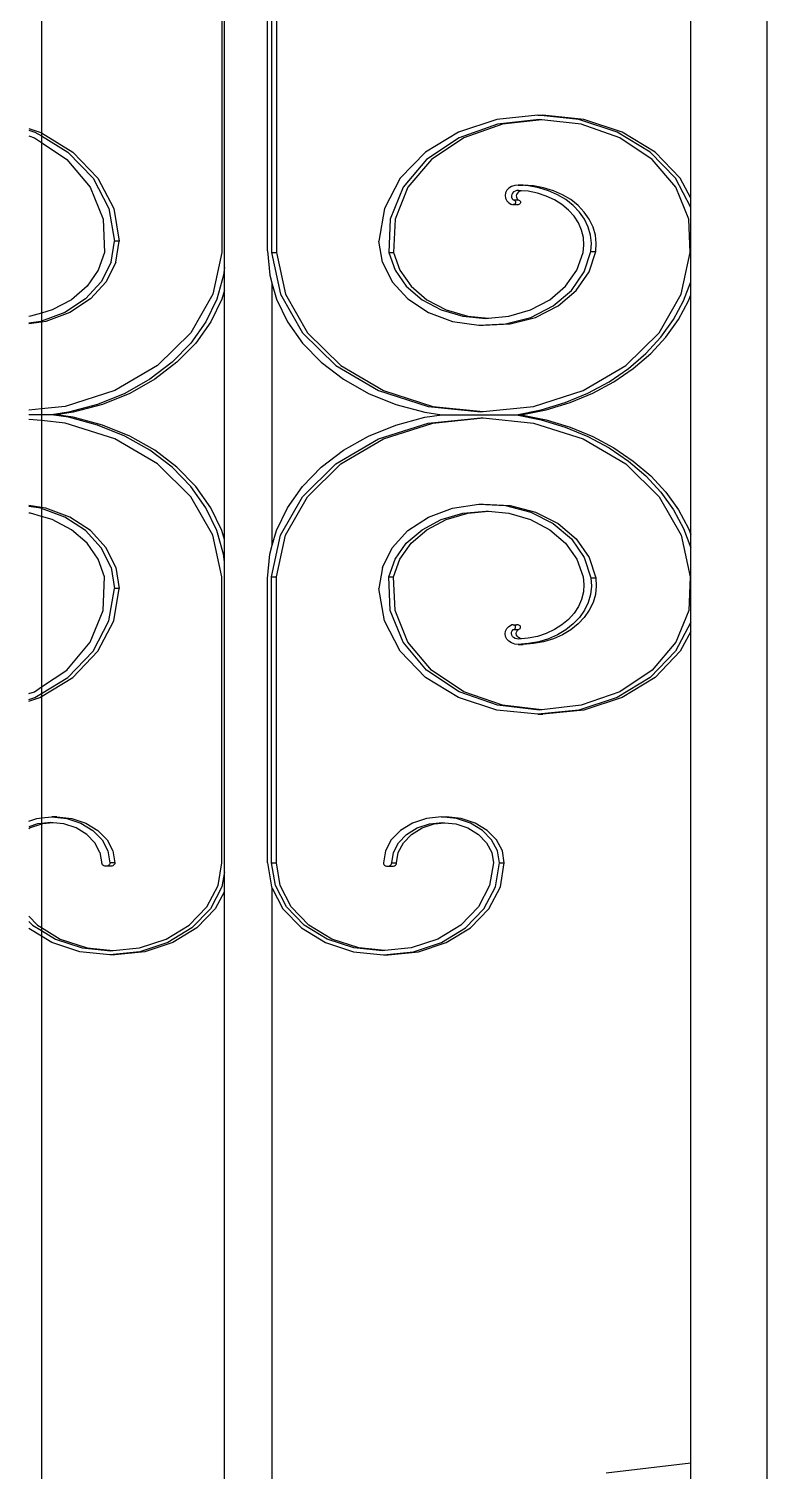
# Model space of a CAD drawing. Header units: millimetres. Extents: x 173236 to 801264, y -94969 to 615039.
# Drawn here: x 397241.2 to 397455, y -1820 to -1402.2 of the extents above; entities that cross this region are included whole.
import ezdxf

# ---------------------------------------------------------------- set-up
doc = ezdxf.new("R2010")
doc.units = ezdxf.units.MM
doc.header["$MEASUREMENT"] = 0
doc.layers.add('VOX-A-ELEV-1-NEAR', color=130, linetype='Continuous')
doc.layers.add('VOX-A-WALL-PATT', color=233, linetype='Continuous')

# ---------------------------------------------------------------- blocks, each defined once
blk = doc.blocks.new('west stsircase')
at = {"layer": 'VOX-A-WALL-PATT'}
for p, q in [((1461142.49, -1733.5), (1461142.49, -846.43)), ((1461120.34, -1101.2), (1461120.34, -848.82)), ((1460985.28, -1121.24), (1460985.28, -1031.49)), ((1460984.52, -1034.13), (1460984.52, -1116.99)), ((1460997.75, -1116.5), (1460997.75, -1034.13)), ((1460998.95, -1034.13), (1460998.95, -1116.99)), ((1461000.37, -1034.13), (1461000.37, -1116.99)), ((1460932.27, -1047.13), (1460932.27, -1082.33)), ((1461076.06, -1077.18), (1461064.16, -1078.42)), ((1461087.97, -1078.42), (1461076.06, -1077.18)), ((1461076.06, -1077.18), (1461077.48, -1077.18)), ((1461089.39, -1078.42), (1461077.48, -1077.18)), ((1460928.64, -1081.02), (1460931.83, -1082.07)), ((1460928.64, -1081.49), (1460930.41, -1082.07)), ((1460930.41, -1082.07), (1460932.27, -1083.2)), ((1460931.83, -1082.07), (1460932.27, -1082.33)), ((1461053.06, -1082.07), (1461043.54, -1087.87)), ((1461064.16, -1078.42), (1461053.06, -1082.07)), ((1461064.41, -1079.78), (1461053.24, -1083.73)), ((1461065.83, -1079.78), (1461054.66, -1083.73)), ((1461076.54, -1078.42), (1461064.41, -1079.78)), ((1461077.25, -1078.5), (1461065.83, -1079.78)), ((1461077.25, -1078.5), (1461076.54, -1078.42)), ((1461088.66, -1079.78), (1461077.25, -1078.5)), ((1461099.07, -1082.07), (1461087.97, -1078.42)), ((1461099.83, -1083.73), (1461088.66, -1079.78)), ((1461100.48, -1082.07), (1461089.39, -1078.42)), ((1461108.59, -1087.87), (1461099.07, -1082.07)), ((1461110.01, -1087.87), (1461100.48, -1082.07)), ((1460928.64, -1083.17), (1460930.24, -1083.73)), ((1460930.24, -1083.73), (1460932.27, -1085.09)), ((1460932.27, -1082.33), (1460941.36, -1087.87)), ((1460932.27, -1082.33), (1460932.27, -1083.2)), ((1460932.27, -1083.2), (1460939.94, -1087.87)), ((1460932.27, -1083.2), (1460932.27, -1085.09)), ((1460932.27, -1085.09), (1460939.6, -1089.98)), ((1460932.27, -1085.09), (1460932.27, -1134.51)), ((1461053.24, -1083.73), (1461043.87, -1089.98)), ((1461054.66, -1083.73), (1461045.29, -1089.98)), ((1461109.2, -1089.98), (1461099.83, -1083.73)), ((1460939.6, -1089.98), (1460946.43, -1098.04)), ((1460939.94, -1087.87), (1460947.25, -1095.43)), ((1460941.36, -1087.87), (1460948.67, -1095.43)), ((1461043.54, -1087.87), (1461036.23, -1095.43)), ((1461043.87, -1089.98), (1461037.04, -1098.04)), ((1461045.29, -1089.98), (1461038.46, -1098.04)), ((1461115.9, -1095.43), (1461108.59, -1087.87)), ((1461116.03, -1098.04), (1461109.2, -1089.98)), ((1461117.32, -1095.43), (1461110.01, -1087.87)), ((1460946.43, -1098.04), (1460950.19, -1107.28)), ((1460947.25, -1095.43), (1460951.84, -1104.23)), ((1460948.67, -1095.43), (1460953.26, -1104.23)), ((1461036.23, -1095.43), (1461031.63, -1104.23)), ((1461037.04, -1098.04), (1461033.29, -1107.28)), ((1461038.46, -1098.04), (1461034.7, -1107.28)), ((1461067.08, -1098.95), (1461066.7, -1099.69)), ((1461067.69, -1098.33), (1461067.08, -1098.95)), ((1461068.48, -1097.84), (1461067.69, -1098.33)), ((1461069.41, -1097.54), (1461068.48, -1097.84)), ((1461070.4, -1097.44), (1461069.41, -1097.54)), ((1461069.99, -1099.03), (1461069.49, -1099.18)), ((1461070.52, -1098.99), (1461069.99, -1099.03)), ((1461070.4, -1097.44), (1461071.81, -1097.44)), ((1461071.24, -1097.5), (1461070.4, -1097.44)), ((1461071.32, -1099.05), (1461070.52, -1098.99)), ((1461071.81, -1097.44), (1461071.24, -1097.5)), ((1461073.4, -1097.65), (1461071.24, -1097.5)), ((1461074.81, -1097.65), (1461071.81, -1097.44)), ((1461076.33, -1098.19), (1461073.4, -1097.65)), ((1461077.75, -1098.19), (1461074.81, -1097.65)), ((1461079.14, -1099.05), (1461076.33, -1098.19)), ((1461080.56, -1099.05), (1461077.75, -1098.19)), ((1461120.34, -1103.92), (1461115.9, -1095.43)), ((1461119.79, -1107.28), (1461116.03, -1098.04)), ((1461120.34, -1101.2), (1461117.32, -1095.43)), ((1461066.7, -1099.69), (1461066.57, -1100.47)), ((1461066.57, -1100.47), (1461066.7, -1101.26)), ((1461066.7, -1101.26), (1461067.08, -1101.99)), ((1461067.08, -1101.99), (1461067.69, -1102.62)), ((1461067.69, -1102.62), (1461068.48, -1103.1)), ((1461068.5, -1100.14), (1461068.42, -1100.55)), ((1461068.42, -1100.55), (1461068.47, -1100.97)), ((1461068.47, -1100.97), (1461068.66, -1101.37)), ((1461068.72, -1103.13), (1461068.48, -1103.1)), ((1461068.72, -1099.75), (1461068.5, -1100.14)), ((1461068.66, -1101.37), (1461068.97, -1101.71)), ((1461069.06, -1099.42), (1461068.72, -1099.75)), ((1461068.97, -1103.1), (1461068.72, -1103.13)), ((1461068.97, -1101.71), (1461069.19, -1101.79)), ((1461068.97, -1101.71), (1461070.39, -1101.71)), ((1461069.17, -1103.04), (1461068.97, -1103.1)), ((1461068.97, -1103.1), (1461069.9, -1103.1)), ((1461069.49, -1099.18), (1461069.06, -1099.42)), ((1461069.36, -1102.92), (1461069.17, -1103.04)), ((1461069.19, -1101.79), (1461069.38, -1101.9)), ((1461069.46, -1102.83), (1461069.36, -1102.92)), ((1461069.38, -1101.9), (1461069.52, -1102.05)), ((1461069.51, -1102.77), (1461069.46, -1102.83)), ((1461069.46, -1102.83), (1461069.61, -1102.92)), ((1461069.6, -1102.6), (1461069.51, -1102.77)), ((1461069.52, -1102.05), (1461069.61, -1102.23)), ((1461069.64, -1102.41), (1461069.6, -1102.6)), ((1461069.61, -1102.23), (1461069.64, -1102.41)), ((1461069.79, -1103.04), (1461069.9, -1103.1)), ((1461069.92, -1100.14), (1461069.84, -1100.55)), ((1461069.84, -1100.55), (1461069.89, -1100.97)), ((1461069.89, -1100.97), (1461070.08, -1101.37)), ((1461070.14, -1103.13), (1461069.9, -1103.1)), ((1461070.14, -1099.75), (1461069.92, -1100.14)), ((1461070.08, -1101.37), (1461070.39, -1101.71)), ((1461070.48, -1099.42), (1461070.14, -1099.75)), ((1461070.37, -1103.11), (1461070.14, -1103.13)), ((1461070.59, -1103.04), (1461070.37, -1103.11)), ((1461070.39, -1101.71), (1461070.61, -1101.79)), ((1461070.91, -1099.18), (1461070.48, -1099.42)), ((1461070.78, -1102.92), (1461070.59, -1103.04)), ((1461070.61, -1101.79), (1461070.8, -1101.9)), ((1461070.93, -1102.77), (1461070.78, -1102.92)), ((1461070.8, -1101.9), (1461070.94, -1102.05)), ((1461071.32, -1099.05), (1461070.91, -1099.18)), ((1461071.02, -1102.6), (1461070.93, -1102.77)), ((1461070.94, -1102.05), (1461071.03, -1102.23)), ((1461071.06, -1102.41), (1461071.02, -1102.6)), ((1461071.03, -1102.23), (1461071.06, -1102.41)), ((1461073.27, -1099.22), (1461071.32, -1099.05)), ((1461075.95, -1099.76), (1461073.27, -1099.22)), ((1461078.5, -1100.6), (1461075.95, -1099.76)), ((1461080.88, -1101.71), (1461078.5, -1100.6)), ((1461081.77, -1100.21), (1461079.14, -1099.05)), ((1461083.19, -1100.21), (1461080.56, -1099.05)), ((1461083.05, -1103.07), (1461080.88, -1101.71)), ((1461084.17, -1101.65), (1461081.77, -1100.21)), ((1461084.95, -1104.66), (1461083.05, -1103.07)), ((1461085.59, -1101.65), (1461083.19, -1100.21)), ((1461086.3, -1103.35), (1461084.17, -1101.65)), ((1461087.72, -1103.35), (1461085.59, -1101.65)), ((1461120.34, -1103.92), (1461120.34, -1101.2)), ((1460950.19, -1107.28), (1460950.58, -1116.99)), ((1460951.84, -1104.23), (1460953.41, -1113.67)), ((1460953.26, -1104.23), (1460954.83, -1113.67)), ((1461031.63, -1104.23), (1461030.06, -1113.67)), ((1461033.29, -1107.28), (1461032.89, -1116.99)), ((1461034.7, -1107.28), (1461034.31, -1116.99)), ((1461086.55, -1106.45), (1461084.95, -1104.66)), ((1461088.11, -1105.25), (1461086.3, -1103.35)), ((1461087.82, -1108.4), (1461086.55, -1106.45)), ((1461089.52, -1105.25), (1461087.72, -1103.35)), ((1461089.56, -1107.35), (1461088.11, -1105.25)), ((1461090.98, -1107.35), (1461089.52, -1105.25)), ((1461090.64, -1109.58), (1461089.56, -1107.35)), ((1461092.06, -1109.58), (1461090.98, -1107.35)), ((1461120.18, -1116.99), (1461119.79, -1107.28)), ((1461120.34, -1125.42), (1461120.34, -1103.92)), ((1461088.73, -1110.47), (1461087.82, -1108.4)), ((1461089.26, -1112.62), (1461088.73, -1110.47)), ((1461091.31, -1111.9), (1461090.64, -1109.58)), ((1461092.73, -1111.9), (1461092.06, -1109.58)), ((1460952.44, -1119.75), (1460953.41, -1113.67)), ((1460954.83, -1113.67), (1460953.41, -1113.67)), ((1460953.86, -1119.75), (1460954.83, -1113.67)), ((1461031.03, -1119.75), (1461030.06, -1113.67)), ((1461089.18, -1116.99), (1461089.41, -1114.8)), ((1461089.41, -1114.8), (1461089.26, -1112.62)), ((1461091.57, -1114.28), (1461091.31, -1111.9)), ((1461091.41, -1116.67), (1461091.57, -1114.28)), ((1461092.99, -1114.28), (1461092.73, -1111.9)), ((1461092.83, -1116.67), (1461092.99, -1114.28)), ((1460950.58, -1116.99), (1460948.76, -1122.1)), ((1460952.44, -1119.75), (1460949.6, -1125.45)), ((1460953.86, -1119.75), (1460951.01, -1125.45)), ((1460984.52, -1116.99), (1460981.93, -1129.05)), ((1460997.75, -1116.5), (1460998.4, -1123.54)), ((1460998.95, -1116.99), (1461001.55, -1129.05)), ((1460998.95, -1116.99), (1461000.37, -1116.99)), ((1461000.37, -1116.99), (1461002.97, -1129.05)), ((1461031.03, -1119.75), (1461033.88, -1125.45)), ((1461032.89, -1116.99), (1461034.31, -1116.99)), ((1461032.89, -1116.99), (1461034.71, -1122.1)), ((1461034.31, -1116.99), (1461036.13, -1122.1)), ((1461087.36, -1122.1), (1461089.18, -1116.99)), ((1461089.51, -1122.61), (1461091.41, -1116.67)), ((1461090.93, -1122.61), (1461092.83, -1116.67)), ((1461091.41, -1116.67), (1461092.83, -1116.67)), ((1461117.58, -1129.05), (1461120.18, -1116.99)), ((1460948.76, -1122.1), (1460945.49, -1126.74)), ((1460985.07, -1123.54), (1460983.13, -1130.44)), ((1460985.28, -1121.24), (1460985.07, -1123.54)), ((1460985.28, -1127.83), (1460985.28, -1121.24)), ((1460998.4, -1123.54), (1460999.14, -1126.14)), ((1461034.71, -1122.1), (1461037.98, -1126.74)), ((1461036.13, -1122.1), (1461039.4, -1126.74)), ((1461084.09, -1126.74), (1461087.36, -1122.1)), ((1461085.8, -1127.99), (1461089.51, -1122.61)), ((1461087.22, -1127.99), (1461090.93, -1122.61)), ((1460945.49, -1126.74), (1460940.95, -1130.64)), ((1460949.6, -1125.45), (1460945.05, -1130.4)), ((1460951.01, -1125.45), (1460946.47, -1130.4)), ((1460985.28, -1127.83), (1460984.55, -1130.44)), ((1460985.28, -1200.11), (1460985.28, -1127.83)), ((1460999.14, -1201.79), (1460999.14, -1126.14)), ((1460999.14, -1126.14), (1461000.34, -1130.44)), ((1461033.88, -1125.45), (1461038.42, -1130.4)), ((1461037.98, -1126.74), (1461042.53, -1130.64)), ((1461039.4, -1126.74), (1461043.95, -1130.64)), ((1461079.54, -1130.64), (1461084.09, -1126.74)), ((1461080.53, -1132.46), (1461085.8, -1127.99)), ((1461081.94, -1132.46), (1461087.22, -1127.99)), ((1461118.27, -1130.97), (1461120.34, -1125.42)), ((1461120.34, -1129.23), (1461120.34, -1125.42)), ((1460940.95, -1130.64), (1460935.38, -1133.6)), ((1460945.05, -1130.4), (1460939.1, -1134.31)), ((1460946.47, -1130.4), (1460940.51, -1134.31)), ((1460981.93, -1129.05), (1460975.58, -1140.2)), ((1460983.13, -1130.44), (1460979.94, -1137.03)), ((1460984.55, -1130.44), (1460981.36, -1137.03)), ((1461000.34, -1130.44), (1461003.53, -1137.03)), ((1461001.55, -1129.05), (1461007.89, -1140.2)), ((1461002.97, -1129.05), (1461009.31, -1140.2)), ((1461038.42, -1130.4), (1461044.38, -1134.31)), ((1461042.53, -1130.64), (1461048.1, -1133.6)), ((1461043.95, -1130.64), (1461049.52, -1133.6)), ((1461073.97, -1133.6), (1461079.54, -1130.64)), ((1461074.01, -1135.75), (1461080.53, -1132.46)), ((1461075.43, -1135.75), (1461081.94, -1132.46)), ((1461111.24, -1140.2), (1461117.58, -1129.05)), ((1461115.38, -1136.39), (1461118.27, -1130.97)), ((1461116.79, -1136.39), (1461119.69, -1130.97)), ((1461119.69, -1130.97), (1461120.34, -1129.23)), ((1461120.34, -1198.71), (1461120.34, -1129.23)), ((1460929.09, -1135.44), (1460928.64, -1135.48)), ((1460932.27, -1134.51), (1460929.09, -1135.44)), ((1460935.38, -1133.6), (1460932.27, -1134.51)), ((1460939.1, -1134.31), (1460932.27, -1136.85)), ((1460932.27, -1134.51), (1460932.27, -1136.85)), ((1460940.51, -1134.31), (1460933.52, -1136.91)), ((1461044.38, -1134.31), (1461051.37, -1136.91)), ((1461048.1, -1133.6), (1461054.38, -1135.44)), ((1461049.52, -1133.6), (1461055.8, -1135.44)), ((1461054.38, -1135.44), (1461061.03, -1136.06)), ((1461055.8, -1135.44), (1461061.74, -1136)), ((1461061.03, -1136.06), (1461061.74, -1136)), ((1461061.74, -1136), (1461067.69, -1135.44)), ((1461066.67, -1137.66), (1461074.01, -1135.75)), ((1461067.69, -1135.44), (1461073.97, -1133.6)), ((1461068.09, -1137.66), (1461075.43, -1135.75)), ((1461111.71, -1141.5), (1461115.38, -1136.39)), ((1461113.13, -1141.5), (1461116.79, -1136.39)), ((1460932.1, -1136.91), (1460928.64, -1137.43)), ((1460932.27, -1137.1), (1460928.64, -1137.64)), ((1460932.27, -1136.85), (1460932.1, -1136.91)), ((1460932.27, -1136.85), (1460932.27, -1137.1)), ((1460933.52, -1136.91), (1460932.27, -1137.1)), ((1460932.27, -1137.1), (1460932.27, -1162.26)), ((1460975.58, -1140.2), (1460965.9, -1149.72)), ((1460979.94, -1137.03), (1460975.58, -1143.19)), ((1460981.36, -1137.03), (1460977, -1143.19)), ((1461003.53, -1137.03), (1461007.89, -1143.19)), ((1461007.89, -1140.2), (1461017.57, -1149.72)), ((1461009.31, -1140.2), (1461018.99, -1149.72)), ((1461051.37, -1136.91), (1461058.96, -1138.05)), ((1461058.96, -1138.05), (1461066.67, -1137.66)), ((1461058.96, -1138.05), (1461060.38, -1138.05)), ((1461060.38, -1138.05), (1461068.09, -1137.66)), ((1461101.56, -1149.72), (1461111.24, -1140.2)), ((1460975.58, -1143.19), (1460970.13, -1148.77)), ((1460977, -1143.19), (1460971.55, -1148.77)), ((1461007.89, -1143.19), (1461013.34, -1148.77)), ((1461107.34, -1146.24), (1461111.71, -1141.5)), ((1461108.76, -1146.24), (1461113.13, -1141.5)), ((1460970.13, -1148.77), (1460963.71, -1153.67)), ((1460971.55, -1148.77), (1460965.13, -1153.67)), ((1461013.34, -1148.77), (1461019.76, -1153.67)), ((1461102.31, -1150.56), (1461107.34, -1146.24)), ((1461103.73, -1150.56), (1461108.76, -1146.24)), ((1460965.9, -1149.72), (1460953.51, -1156.99)), ((1461017.57, -1149.72), (1461029.96, -1156.99)), ((1461018.99, -1149.72), (1461031.38, -1156.99)), ((1461089.17, -1156.99), (1461101.56, -1149.72)), ((1461096.69, -1154.39), (1461102.31, -1150.56)), ((1461098.11, -1154.39), (1461103.73, -1150.56)), ((1460953.51, -1156.99), (1460939.2, -1161.56)), ((1460963.71, -1153.67), (1460956.46, -1157.77)), ((1460965.13, -1153.67), (1460957.88, -1157.77)), ((1461019.76, -1153.67), (1461027.01, -1157.77)), ((1461029.96, -1156.99), (1461044.27, -1161.56)), ((1461031.38, -1156.99), (1461045.69, -1161.56)), ((1461074.86, -1161.56), (1461089.17, -1156.99)), ((1461090.55, -1157.69), (1461096.69, -1154.39)), ((1461091.97, -1157.69), (1461098.11, -1154.39)), ((1460939.2, -1161.56), (1460932.27, -1162.26)), ((1460948.54, -1160.99), (1460940.1, -1163.25)), ((1460949.96, -1160.99), (1460941.52, -1163.25)), ((1460956.46, -1157.77), (1460948.54, -1160.99)), ((1460957.88, -1157.77), (1460949.96, -1160.99)), ((1461027.01, -1157.77), (1461034.94, -1160.99)), ((1461034.94, -1160.99), (1461043.37, -1163.25)), ((1461044.27, -1161.56), (1461059.57, -1163.11)), ((1461045.69, -1161.56), (1461060.27, -1163.04)), ((1461060.27, -1163.04), (1461074.86, -1161.56)), ((1461077.05, -1162.51), (1461083.98, -1160.41)), ((1461078.47, -1162.51), (1461085.4, -1160.41)), ((1461083.98, -1160.41), (1461090.55, -1157.69)), ((1461085.4, -1160.41), (1461091.97, -1157.69)), ((1460932.27, -1162.26), (1460928.64, -1162.63)), ((1460932.27, -1163.97), (1460928.64, -1163.97)), ((1460932.27, -1165.68), (1460928.64, -1165.31)), ((1460932.27, -1162.26), (1460932.27, -1163.97)), ((1460935.16, -1163.97), (1460932.27, -1163.97)), ((1460932.27, -1163.97), (1460932.27, -1165.68)), ((1460939.2, -1166.38), (1460932.27, -1165.68)), ((1460932.27, -1165.68), (1460932.27, -1190.84)), ((1460940.1, -1163.25), (1460935.16, -1163.97)), ((1460936.58, -1163.97), (1460935.16, -1163.97)), ((1460940.1, -1164.68), (1460935.16, -1163.97)), ((1460941.52, -1163.25), (1460936.58, -1163.97)), ((1460941.52, -1164.68), (1460936.58, -1163.97)), ((1460948.54, -1166.95), (1460940.1, -1164.68)), ((1460949.96, -1166.95), (1460941.52, -1164.68)), ((1461034.94, -1166.95), (1461043.37, -1164.68)), ((1461043.37, -1163.25), (1461048.31, -1163.97)), ((1461043.37, -1164.68), (1461048.31, -1163.97)), ((1461044.27, -1166.38), (1461059.57, -1164.83)), ((1461045.69, -1166.38), (1461060.27, -1164.9)), ((1461048.31, -1163.97), (1461069.87, -1163.97)), ((1461059.57, -1163.11), (1461060.27, -1163.04)), ((1461059.57, -1164.83), (1461060.27, -1164.9)), ((1461060.27, -1164.9), (1461074.86, -1166.38)), ((1461069.87, -1163.97), (1461077.05, -1162.51)), ((1461069.87, -1163.97), (1461077.05, -1165.43)), ((1461069.87, -1163.97), (1461071.29, -1163.97)), ((1461071.29, -1163.97), (1461078.47, -1162.51)), ((1461071.29, -1163.97), (1461078.47, -1165.43)), ((1461077.05, -1165.43), (1461083.98, -1167.53)), ((1461078.47, -1165.43), (1461085.4, -1167.53)), ((1460953.51, -1170.95), (1460939.2, -1166.38)), ((1460956.46, -1170.17), (1460948.54, -1166.95)), ((1460957.88, -1170.17), (1460949.96, -1166.95)), ((1461027.01, -1170.17), (1461034.94, -1166.95)), ((1461029.96, -1170.95), (1461044.27, -1166.38)), ((1461031.38, -1170.95), (1461045.69, -1166.38)), ((1461074.86, -1166.38), (1461089.17, -1170.95)), ((1461083.98, -1167.53), (1461090.55, -1170.25)), ((1461085.4, -1167.53), (1461091.97, -1170.25)), ((1460965.9, -1178.22), (1460953.51, -1170.95)), ((1460963.71, -1174.27), (1460956.46, -1170.17)), ((1460965.13, -1174.27), (1460957.88, -1170.17)), ((1461017.57, -1178.22), (1461029.96, -1170.95)), ((1461018.99, -1178.22), (1461031.38, -1170.95)), ((1461019.76, -1174.27), (1461027.01, -1170.17)), ((1461089.17, -1170.95), (1461101.56, -1178.22)), ((1461090.55, -1170.25), (1461096.69, -1173.54)), ((1461091.97, -1170.25), (1461098.11, -1173.54)), ((1461096.69, -1173.54), (1461102.31, -1177.38)), ((1461098.11, -1173.54), (1461103.73, -1177.38)), ((1460970.13, -1179.17), (1460963.71, -1174.27)), ((1460971.55, -1179.17), (1460965.13, -1174.27)), ((1460975.58, -1187.74), (1460965.9, -1178.22)), ((1461007.89, -1187.74), (1461017.57, -1178.22)), ((1461009.31, -1187.74), (1461018.99, -1178.22)), ((1461013.34, -1179.17), (1461019.76, -1174.27)), ((1461101.56, -1178.22), (1461111.24, -1187.74)), ((1461102.31, -1177.38), (1461107.34, -1181.69)), ((1461103.73, -1177.38), (1461108.76, -1181.69)), ((1460975.58, -1184.75), (1460970.13, -1179.17)), ((1460977, -1184.75), (1460971.55, -1179.17)), ((1461007.89, -1184.75), (1461013.34, -1179.17)), ((1461107.34, -1181.69), (1461111.71, -1186.44)), ((1461108.76, -1181.69), (1461113.13, -1186.44)), ((1460979.94, -1190.91), (1460975.58, -1184.75)), ((1460981.36, -1190.91), (1460977, -1184.75)), ((1461003.53, -1190.91), (1461007.89, -1184.75)), ((1461111.71, -1186.44), (1461115.38, -1191.55)), ((1461113.13, -1186.44), (1461116.79, -1191.55)), ((1460932.27, -1190.84), (1460928.64, -1190.3)), ((1460932.1, -1191.03), (1460928.64, -1190.51)), ((1460933.52, -1191.03), (1460932.27, -1190.84)), ((1460932.27, -1190.84), (1460932.27, -1191.09)), ((1460981.93, -1198.89), (1460975.58, -1187.74)), ((1460983.13, -1197.5), (1460979.94, -1190.91)), ((1460984.55, -1197.5), (1460981.36, -1190.91)), ((1461000.34, -1197.5), (1461003.53, -1190.91)), ((1461001.55, -1198.89), (1461007.89, -1187.74)), ((1461002.97, -1198.89), (1461009.31, -1187.74)), ((1461051.37, -1191.03), (1461058.96, -1189.89)), ((1461058.96, -1189.89), (1461060.38, -1189.89)), ((1461058.96, -1189.89), (1461066.67, -1190.28)), ((1461060.38, -1189.89), (1461068.09, -1190.28)), ((1461066.67, -1190.28), (1461074.01, -1192.19)), ((1461068.09, -1190.28), (1461075.43, -1192.19)), ((1461111.24, -1187.74), (1461117.58, -1198.89)), ((1460929.09, -1192.5), (1460928.64, -1192.46)), ((1460932.27, -1193.43), (1460929.09, -1192.5)), ((1460932.27, -1191.09), (1460932.1, -1191.03)), ((1460939.1, -1193.63), (1460932.27, -1191.09)), ((1460932.27, -1191.09), (1460932.27, -1193.43)), ((1460935.38, -1194.34), (1460932.27, -1193.43)), ((1460932.27, -1193.43), (1460932.27, -1242.85)), ((1460940.51, -1193.63), (1460933.52, -1191.03)), ((1460940.95, -1197.29), (1460935.38, -1194.34)), ((1460945.05, -1197.54), (1460939.1, -1193.63)), ((1460946.47, -1197.54), (1460940.51, -1193.63)), ((1461038.42, -1197.54), (1461044.38, -1193.63)), ((1461042.53, -1197.29), (1461048.1, -1194.34)), ((1461043.95, -1197.29), (1461049.52, -1194.34)), ((1461044.38, -1193.63), (1461051.37, -1191.03)), ((1461048.1, -1194.34), (1461054.38, -1192.5)), ((1461049.52, -1194.34), (1461055.8, -1192.5)), ((1461054.38, -1192.5), (1461061.03, -1191.88)), ((1461055.8, -1192.5), (1461061.74, -1191.94)), ((1461061.03, -1191.88), (1461061.74, -1191.94)), ((1461061.74, -1191.94), (1461067.69, -1192.5)), ((1461067.69, -1192.5), (1461073.97, -1194.34)), ((1461073.97, -1194.34), (1461079.54, -1197.29)), ((1461074.01, -1192.19), (1461080.53, -1195.48)), ((1461075.43, -1192.19), (1461081.94, -1195.48)), ((1461115.38, -1191.55), (1461118.27, -1196.97)), ((1461116.79, -1191.55), (1461119.69, -1196.97)), ((1460945.49, -1201.2), (1460940.95, -1197.29)), ((1460949.6, -1202.49), (1460945.05, -1197.54)), ((1460951.01, -1202.49), (1460946.47, -1197.54)), ((1460984.52, -1210.95), (1460981.93, -1198.89)), ((1460985.07, -1204.4), (1460983.13, -1197.5)), ((1460985.28, -1200.11), (1460984.55, -1197.5)), ((1460998.95, -1210.95), (1461001.55, -1198.89)), ((1460999.14, -1201.79), (1461000.34, -1197.5)), ((1461000.37, -1210.95), (1461002.97, -1198.89)), ((1461033.88, -1202.49), (1461038.42, -1197.54)), ((1461037.98, -1201.2), (1461042.53, -1197.29)), ((1461039.4, -1201.2), (1461043.95, -1197.29)), ((1461079.54, -1197.29), (1461084.09, -1201.2)), ((1461080.53, -1195.48), (1461085.8, -1199.95)), ((1461081.94, -1195.48), (1461087.22, -1199.95)), ((1461117.58, -1198.89), (1461120.18, -1210.95)), ((1461118.27, -1196.97), (1461120.34, -1202.52)), ((1461119.69, -1196.97), (1461120.34, -1198.71)), ((1461120.34, -1202.52), (1461120.34, -1198.71)), ((1460948.76, -1205.83), (1460945.49, -1201.2)), ((1460952.44, -1208.19), (1460949.6, -1202.49)), ((1460953.86, -1208.19), (1460951.01, -1202.49)), ((1460985.28, -1206.69), (1460985.28, -1200.11)), ((1460998.4, -1204.4), (1460999.14, -1201.79)), ((1461031.03, -1208.19), (1461033.88, -1202.49)), ((1461034.71, -1205.83), (1461037.98, -1201.2)), ((1461036.13, -1205.83), (1461039.4, -1201.2)), ((1461084.09, -1201.2), (1461087.36, -1205.83)), ((1461085.8, -1199.95), (1461089.51, -1205.33)), ((1461087.22, -1199.95), (1461090.93, -1205.33)), ((1461120.34, -1224.02), (1461120.34, -1202.52)), ((1460950.58, -1210.95), (1460948.76, -1205.83)), ((1460985.28, -1206.69), (1460985.07, -1204.4)), ((1460985.28, -1296.45), (1460985.28, -1206.69)), ((1460997.75, -1211.44), (1460998.4, -1204.4)), ((1461032.89, -1210.95), (1461034.71, -1205.83)), ((1461034.31, -1210.95), (1461036.13, -1205.83)), ((1461087.36, -1205.83), (1461089.18, -1210.95)), ((1461089.51, -1205.33), (1461091.41, -1211.27)), ((1461090.93, -1205.33), (1461092.83, -1211.27)), ((1460950.19, -1220.66), (1460950.58, -1210.95)), ((1460952.44, -1208.19), (1460953.41, -1214.27)), ((1460953.86, -1208.19), (1460954.83, -1214.27)), ((1460984.52, -1293.81), (1460984.52, -1210.95)), ((1460997.75, -1293.81), (1460997.75, -1211.44)), ((1460998.95, -1210.95), (1461000.37, -1210.95)), ((1460998.95, -1293.81), (1460998.95, -1210.95)), ((1461000.37, -1293.81), (1461000.37, -1210.95)), ((1461031.03, -1208.19), (1461030.06, -1214.27)), ((1461032.89, -1210.95), (1461034.31, -1210.95)), ((1461033.29, -1220.66), (1461032.89, -1210.95)), ((1461034.7, -1220.66), (1461034.31, -1210.95)), ((1461089.18, -1210.95), (1461089.41, -1213.13)), ((1461091.41, -1211.27), (1461092.83, -1211.27)), ((1461091.41, -1211.27), (1461091.57, -1213.65)), ((1461092.83, -1211.27), (1461092.99, -1213.65)), ((1461120.18, -1210.95), (1461119.79, -1220.66)), ((1460951.84, -1223.71), (1460953.41, -1214.27)), ((1460953.26, -1223.71), (1460954.83, -1214.27)), ((1460954.83, -1214.27), (1460953.41, -1214.27)), ((1461031.63, -1223.71), (1461030.06, -1214.27)), ((1461089.26, -1215.32), (1461088.73, -1217.47)), ((1461089.41, -1213.13), (1461089.26, -1215.32)), ((1461091.31, -1216.03), (1461090.64, -1218.36)), ((1461091.57, -1213.65), (1461091.31, -1216.03)), ((1461092.73, -1216.03), (1461092.06, -1218.36)), ((1461092.99, -1213.65), (1461092.73, -1216.03)), ((1461087.82, -1219.54), (1461086.55, -1221.49)), ((1461088.73, -1217.47), (1461087.82, -1219.54)), ((1461090.64, -1218.36), (1461089.56, -1220.59)), ((1461092.06, -1218.36), (1461090.98, -1220.59)), ((1460946.43, -1229.9), (1460950.19, -1220.66)), ((1460947.25, -1232.51), (1460951.84, -1223.71)), ((1460948.67, -1232.51), (1460953.26, -1223.71)), ((1461036.23, -1232.51), (1461031.63, -1223.71)), ((1461037.04, -1229.9), (1461033.29, -1220.66)), ((1461038.46, -1229.9), (1461034.7, -1220.66)), ((1461084.95, -1223.28), (1461083.05, -1224.87)), ((1461086.55, -1221.49), (1461084.95, -1223.28)), ((1461088.11, -1222.68), (1461086.3, -1224.59)), ((1461089.52, -1222.68), (1461087.72, -1224.59)), ((1461089.56, -1220.59), (1461088.11, -1222.68)), ((1461090.98, -1220.59), (1461089.52, -1222.68)), ((1461120.34, -1224.02), (1461115.9, -1232.51)), ((1461119.79, -1220.66), (1461116.03, -1229.9)), ((1461120.34, -1226.73), (1461120.34, -1224.02)), ((1461066.57, -1227.47), (1461066.7, -1226.68)), ((1461066.7, -1228.25), (1461066.57, -1227.47)), ((1461066.7, -1226.68), (1461067.08, -1225.95)), ((1461067.08, -1228.98), (1461066.7, -1228.25)), ((1461067.08, -1225.95), (1461067.69, -1225.32)), ((1461067.69, -1225.32), (1461068.48, -1224.84)), ((1461068.42, -1227.38), (1461068.47, -1226.96)), ((1461068.5, -1227.8), (1461068.42, -1227.38)), ((1461068.47, -1226.96), (1461068.66, -1226.57)), ((1461068.72, -1224.81), (1461068.48, -1224.84)), ((1461068.72, -1228.19), (1461068.5, -1227.8)), ((1461068.66, -1226.57), (1461068.97, -1226.23)), ((1461068.97, -1224.84), (1461068.72, -1224.81)), ((1461069.06, -1228.51), (1461068.72, -1228.19)), ((1461068.97, -1224.84), (1461069.9, -1224.84)), ((1461069.17, -1224.9), (1461068.97, -1224.84)), ((1461068.97, -1226.23), (1461069.19, -1226.15)), ((1461068.97, -1226.23), (1461070.39, -1226.23)), ((1461069.49, -1228.76), (1461069.06, -1228.51)), ((1461069.36, -1225.02), (1461069.17, -1224.9)), ((1461069.19, -1226.15), (1461069.38, -1226.04)), ((1461069.46, -1225.11), (1461069.36, -1225.02)), ((1461069.38, -1226.04), (1461069.52, -1225.89)), ((1461069.46, -1225.11), (1461069.61, -1225.02)), ((1461069.51, -1225.16), (1461069.46, -1225.11)), ((1461069.6, -1225.34), (1461069.51, -1225.16)), ((1461069.52, -1225.89), (1461069.61, -1225.71)), ((1461069.64, -1225.52), (1461069.6, -1225.34)), ((1461069.61, -1225.71), (1461069.64, -1225.52)), ((1461069.79, -1224.9), (1461069.9, -1224.84)), ((1461069.84, -1227.38), (1461069.89, -1226.96)), ((1461069.92, -1227.8), (1461069.84, -1227.38)), ((1461069.89, -1226.96), (1461070.08, -1226.57)), ((1461070.14, -1224.81), (1461069.9, -1224.84)), ((1461070.14, -1228.19), (1461069.92, -1227.8)), ((1461070.08, -1226.57), (1461070.39, -1226.23)), ((1461070.37, -1224.83), (1461070.14, -1224.81)), ((1461070.48, -1228.51), (1461070.14, -1228.19)), ((1461070.59, -1224.9), (1461070.37, -1224.83)), ((1461070.39, -1226.23), (1461070.61, -1226.15)), ((1461070.91, -1228.76), (1461070.48, -1228.51)), ((1461070.78, -1225.02), (1461070.59, -1224.9)), ((1461070.61, -1226.15), (1461070.8, -1226.04)), ((1461070.93, -1225.16), (1461070.78, -1225.02)), ((1461070.8, -1226.04), (1461070.94, -1225.89)), ((1461071.02, -1225.34), (1461070.93, -1225.16)), ((1461070.94, -1225.89), (1461071.03, -1225.71)), ((1461071.06, -1225.52), (1461071.02, -1225.34)), ((1461071.03, -1225.71), (1461071.06, -1225.52)), ((1461075.95, -1228.18), (1461073.27, -1228.72)), ((1461078.5, -1227.34), (1461075.95, -1228.18)), ((1461080.88, -1226.23), (1461078.5, -1227.34)), ((1461081.77, -1227.73), (1461079.14, -1228.89)), ((1461083.19, -1227.73), (1461080.56, -1228.89)), ((1461083.05, -1224.87), (1461080.88, -1226.23)), ((1461084.17, -1226.29), (1461081.77, -1227.73)), ((1461085.59, -1226.29), (1461083.19, -1227.73)), ((1461086.3, -1224.59), (1461084.17, -1226.29)), ((1461087.72, -1224.59), (1461085.59, -1226.29)), ((1461120.34, -1226.73), (1461117.32, -1232.51)), ((1461120.34, -1467.64), (1461120.34, -1226.73)), ((1460939.6, -1237.96), (1460946.43, -1229.9)), ((1460939.94, -1240.07), (1460947.25, -1232.51)), ((1460941.36, -1240.07), (1460948.67, -1232.51)), ((1461043.54, -1240.07), (1461036.23, -1232.51)), ((1461043.87, -1237.96), (1461037.04, -1229.9)), ((1461045.29, -1237.96), (1461038.46, -1229.9)), ((1461067.69, -1229.61), (1461067.08, -1228.98)), ((1461068.48, -1230.1), (1461067.69, -1229.61)), ((1461069.41, -1230.4), (1461068.48, -1230.1)), ((1461070.4, -1230.5), (1461069.41, -1230.4)), ((1461069.99, -1228.91), (1461069.49, -1228.76)), ((1461070.52, -1228.95), (1461069.99, -1228.91)), ((1461071.24, -1230.44), (1461070.4, -1230.5)), ((1461070.4, -1230.5), (1461071.81, -1230.5)), ((1461071.32, -1228.88), (1461070.52, -1228.95)), ((1461071.32, -1228.88), (1461070.91, -1228.76)), ((1461073.4, -1230.29), (1461071.24, -1230.44)), ((1461071.81, -1230.5), (1461071.24, -1230.44)), ((1461073.27, -1228.72), (1461071.32, -1228.88)), ((1461074.81, -1230.29), (1461071.81, -1230.5)), ((1461076.33, -1229.75), (1461073.4, -1230.29)), ((1461077.75, -1229.75), (1461074.81, -1230.29)), ((1461079.14, -1228.89), (1461076.33, -1229.75)), ((1461080.56, -1228.89), (1461077.75, -1229.75)), ((1461115.9, -1232.51), (1461108.59, -1240.07)), ((1461116.03, -1229.9), (1461109.2, -1237.96)), ((1461117.32, -1232.51), (1461110.01, -1240.07)), ((1460932.27, -1242.85), (1460939.6, -1237.96)), ((1460932.27, -1244.74), (1460939.94, -1240.07)), ((1460932.27, -1245.6), (1460941.36, -1240.07)), ((1461053.06, -1245.87), (1461043.54, -1240.07)), ((1461053.24, -1244.21), (1461043.87, -1237.96)), ((1461054.66, -1244.21), (1461045.29, -1237.96)), ((1461108.59, -1240.07), (1461099.07, -1245.87)), ((1461109.2, -1237.96), (1461099.83, -1244.21)), ((1461110.01, -1240.07), (1461100.48, -1245.87)), ((1460928.64, -1244.77), (1460930.24, -1244.21)), ((1460930.24, -1244.21), (1460932.27, -1242.85)), ((1460930.41, -1245.87), (1460932.27, -1244.74)), ((1460932.27, -1242.85), (1460932.27, -1244.74)), ((1460932.27, -1244.74), (1460932.27, -1245.6)), ((1461064.41, -1248.16), (1461053.24, -1244.21)), ((1461065.83, -1248.16), (1461054.66, -1244.21)), ((1461099.83, -1244.21), (1461088.66, -1248.16)), ((1460928.64, -1246.92), (1460931.83, -1245.87)), ((1460928.64, -1246.45), (1460930.41, -1245.87)), ((1460931.83, -1245.87), (1460932.27, -1245.6)), ((1460932.27, -1245.6), (1460932.27, -1280.8)), ((1461064.16, -1249.52), (1461053.06, -1245.87)), ((1461076.54, -1249.52), (1461064.41, -1248.16)), ((1461077.25, -1249.44), (1461065.83, -1248.16)), ((1461077.25, -1249.44), (1461076.54, -1249.52)), ((1461088.66, -1248.16), (1461077.25, -1249.44)), ((1461099.07, -1245.87), (1461087.97, -1249.52)), ((1461100.48, -1245.87), (1461089.39, -1249.52)), ((1461076.06, -1250.76), (1461064.16, -1249.52)), ((1461087.97, -1249.52), (1461076.06, -1250.76)), ((1461076.06, -1250.76), (1461077.48, -1250.76)), ((1461089.39, -1249.52), (1461077.48, -1250.76)), ((1460928.64, -1281.71), (1460930.98, -1280.94)), ((1460931.19, -1282.52), (1460928.64, -1283.36)), ((1460932.27, -1282.64), (1460929.06, -1283.69)), ((1460930.98, -1280.94), (1460932.27, -1280.8)), ((1460932.27, -1282.41), (1460931.19, -1282.52)), ((1460932.27, -1280.8), (1460935.33, -1280.48)), ((1460932.27, -1280.8), (1460932.27, -1282.41)), ((1460935, -1282.12), (1460932.27, -1282.41)), ((1460932.27, -1282.41), (1460932.27, -1282.64)), ((1460932.61, -1282.52), (1460932.27, -1282.64)), ((1460932.27, -1282.64), (1460932.27, -1312.54)), ((1460935.71, -1282.2), (1460932.61, -1282.52)), ((1460935.71, -1282.2), (1460935, -1282.12)), ((1460935.33, -1280.48), (1460939.68, -1280.94)), ((1460936.75, -1280.48), (1460935.33, -1280.48)), ((1460938.81, -1282.52), (1460935.71, -1282.2)), ((1460936.75, -1280.48), (1460941.1, -1280.94)), ((1460942.37, -1283.69), (1460938.81, -1282.52)), ((1460939.68, -1280.94), (1460943.73, -1282.27)), ((1460941.1, -1280.94), (1460945.15, -1282.27)), ((1460943.73, -1282.27), (1460947.21, -1284.39)), ((1460945.15, -1282.27), (1460948.63, -1284.39)), ((1461039.74, -1282.27), (1461036.27, -1284.39)), ((1461043.8, -1280.94), (1461039.74, -1282.27)), ((1461041.11, -1283.69), (1461044.66, -1282.52)), ((1461042.53, -1283.69), (1461046.08, -1282.52)), ((1461048.14, -1280.48), (1461043.8, -1280.94)), ((1461044.66, -1282.52), (1461048.47, -1282.12)), ((1461046.08, -1282.52), (1461049.18, -1282.2)), ((1461048.14, -1280.48), (1461049.56, -1280.48)), ((1461048.85, -1280.56), (1461048.14, -1280.48)), ((1461048.47, -1282.12), (1461049.18, -1282.2)), ((1461049.56, -1280.48), (1461048.85, -1280.56)), ((1461052.49, -1280.94), (1461048.85, -1280.56)), ((1461049.18, -1282.2), (1461052.28, -1282.52)), ((1461053.91, -1280.94), (1461049.56, -1280.48)), ((1461052.28, -1282.52), (1461055.83, -1283.69)), ((1461056.54, -1282.27), (1461052.49, -1280.94)), ((1461057.96, -1282.27), (1461053.91, -1280.94)), ((1461060.02, -1284.39), (1461056.54, -1282.27)), ((1461061.44, -1284.39), (1461057.96, -1282.27)), ((1460929.06, -1283.69), (1460928.64, -1283.94)), ((1460945.42, -1285.55), (1460942.37, -1283.69)), ((1460947.76, -1287.97), (1460945.42, -1285.55)), ((1460947.21, -1284.39), (1460949.88, -1287.15)), ((1460948.63, -1284.39), (1460951.3, -1287.15)), ((1461036.27, -1284.39), (1461033.6, -1287.15)), ((1461035.72, -1287.97), (1461038.06, -1285.55)), ((1461037.13, -1287.97), (1461039.48, -1285.55)), ((1461038.06, -1285.55), (1461041.11, -1283.69)), ((1461039.48, -1285.55), (1461042.53, -1283.69)), ((1461055.83, -1283.69), (1461058.89, -1285.55)), ((1461058.89, -1285.55), (1461061.23, -1287.97)), ((1461062.69, -1287.15), (1461060.02, -1284.39)), ((1461064.11, -1287.15), (1461061.44, -1284.39)), ((1460949.23, -1290.78), (1460947.76, -1287.97)), ((1460949.23, -1290.78), (1460949.77, -1294.05)), ((1460949.88, -1287.15), (1460951.56, -1290.36)), ((1460951.3, -1287.15), (1460952.97, -1290.36)), ((1460951.56, -1290.36), (1460952.13, -1293.81)), ((1460952.97, -1290.36), (1460953.55, -1293.81)), ((1461031.92, -1290.36), (1461031.35, -1293.81)), ((1461033.6, -1287.15), (1461031.92, -1290.36)), ((1461033.74, -1293.81), (1461034.24, -1290.78)), ((1461034.24, -1290.78), (1461035.72, -1287.97)), ((1461035.16, -1293.81), (1461035.66, -1290.78)), ((1461035.66, -1290.78), (1461037.13, -1287.97)), ((1461061.23, -1287.97), (1461062.7, -1290.78)), ((1461064.37, -1290.36), (1461062.69, -1287.15)), ((1461062.7, -1290.78), (1461063.2, -1293.81)), ((1461065.79, -1290.36), (1461064.11, -1287.15)), ((1461064.94, -1293.81), (1461064.37, -1290.36)), ((1461066.36, -1293.81), (1461065.79, -1290.36)), ((1460949.89, -1294.28), (1460949.77, -1294.05)), ((1460950.08, -1294.48), (1460949.89, -1294.28)), ((1460950.33, -1294.63), (1460950.08, -1294.48)), ((1460950.62, -1294.73), (1460950.33, -1294.63)), ((1460950.93, -1294.76), (1460950.62, -1294.73)), ((1460951.24, -1294.73), (1460950.93, -1294.76)), ((1460951.53, -1294.63), (1460951.24, -1294.73)), ((1460952.04, -1294.73), (1460951.24, -1294.73)), ((1460951.64, -1294.56), (1460951.53, -1294.63)), ((1460951.78, -1294.48), (1460951.64, -1294.56)), ((1460951.75, -1294.63), (1460951.64, -1294.56)), ((1460952.04, -1294.73), (1460951.75, -1294.63)), ((1460951.97, -1294.28), (1460951.78, -1294.48)), ((1460952.09, -1294.05), (1460951.97, -1294.28)), ((1460952.35, -1294.76), (1460952.04, -1294.73)), ((1460952.13, -1293.81), (1460952.09, -1294.05)), ((1460953.55, -1293.81), (1460952.13, -1293.81)), ((1460952.66, -1294.73), (1460952.35, -1294.76)), ((1460952.95, -1294.63), (1460952.66, -1294.73)), ((1460953.2, -1294.48), (1460952.95, -1294.63)), ((1460953.39, -1294.28), (1460953.2, -1294.48)), ((1460953.51, -1294.05), (1460953.39, -1294.28)), ((1460953.55, -1293.81), (1460953.51, -1294.05)), ((1460983.43, -1300.4), (1460984.52, -1293.81)), ((1460997.75, -1293.81), (1460998.9, -1300.71)), ((1460998.95, -1293.81), (1461000.37, -1293.81)), ((1461000.05, -1300.4), (1460998.95, -1293.81)), ((1461001.46, -1300.4), (1461000.37, -1293.81)), ((1461031.35, -1293.81), (1461031.39, -1294.05)), ((1461031.39, -1294.05), (1461031.51, -1294.28)), ((1461031.51, -1294.28), (1461031.7, -1294.48)), ((1461031.7, -1294.48), (1461031.95, -1294.63)), ((1461031.95, -1294.63), (1461032.23, -1294.73)), ((1461032.23, -1294.73), (1461032.54, -1294.76)), ((1461032.54, -1294.76), (1461032.85, -1294.73)), ((1461032.85, -1294.73), (1461033.14, -1294.63)), ((1461032.85, -1294.73), (1461033.65, -1294.73)), ((1461033.14, -1294.63), (1461033.25, -1294.56)), ((1461033.25, -1294.56), (1461033.39, -1294.48)), ((1461033.25, -1294.56), (1461033.36, -1294.63)), ((1461033.36, -1294.63), (1461033.65, -1294.73)), ((1461033.39, -1294.48), (1461033.58, -1294.28)), ((1461033.58, -1294.28), (1461033.7, -1294.05)), ((1461033.65, -1294.73), (1461033.96, -1294.76)), ((1461033.7, -1294.05), (1461033.74, -1293.81)), ((1461033.74, -1293.81), (1461035.16, -1293.81)), ((1461033.96, -1294.76), (1461034.27, -1294.73)), ((1461034.27, -1294.73), (1461034.56, -1294.63)), ((1461034.56, -1294.63), (1461034.81, -1294.48)), ((1461034.81, -1294.48), (1461035, -1294.28)), ((1461035, -1294.28), (1461035.12, -1294.05)), ((1461035.12, -1294.05), (1461035.16, -1293.81)), ((1461063.2, -1293.81), (1461062.1, -1300.4)), ((1461063.79, -1300.71), (1461064.94, -1293.81)), ((1461064.94, -1293.81), (1461066.36, -1293.81)), ((1461065.21, -1300.71), (1461066.36, -1293.81)), ((1460985.28, -1296.45), (1460984.58, -1300.71)), ((1460985.28, -1302.07), (1460985.28, -1296.45)), ((1460980.22, -1306.55), (1460983.43, -1300.4)), ((1460984.58, -1300.71), (1460981.22, -1307.13)), ((1460985.28, -1302.07), (1460982.64, -1307.13)), ((1460985.28, -1573.82), (1460985.28, -1302.07)), ((1460998.9, -1300.71), (1460999.14, -1301.16)), ((1460999.14, -1573.82), (1460999.14, -1301.16)), ((1460999.14, -1301.16), (1461002.25, -1307.13)), ((1461003.26, -1306.55), (1461000.05, -1300.4)), ((1461004.67, -1306.55), (1461001.46, -1300.4)), ((1461062.1, -1300.4), (1461058.9, -1306.55)), ((1461060.44, -1307.13), (1461063.79, -1300.71)), ((1461061.86, -1307.13), (1461065.21, -1300.71)), ((1460975.11, -1311.83), (1460980.22, -1306.55)), ((1460981.22, -1307.13), (1460975.88, -1312.65)), ((1460982.64, -1307.13), (1460977.3, -1312.65)), ((1461002.25, -1307.13), (1461007.59, -1312.65)), ((1461008.36, -1311.83), (1461003.26, -1306.55)), ((1461009.78, -1311.83), (1461004.67, -1306.55)), ((1461058.9, -1306.55), (1461053.79, -1311.83)), ((1461055.1, -1312.65), (1461060.44, -1307.13)), ((1461056.52, -1312.65), (1461061.86, -1307.13)), ((1460928.64, -1309.28), (1460931.1, -1311.83)), ((1460928.64, -1310.75), (1460929.68, -1311.83)), ((1460929.68, -1311.83), (1460932.27, -1313.4)), ((1460931.1, -1311.83), (1460932.27, -1312.54)), ((1460968.46, -1315.88), (1460975.11, -1311.83)), ((1461015.01, -1315.88), (1461008.36, -1311.83)), ((1461016.43, -1315.88), (1461009.78, -1311.83)), ((1461053.79, -1311.83), (1461047.14, -1315.88)), ((1460932.27, -1315.02), (1460928.64, -1312.81)), ((1460932.27, -1312.54), (1460937.76, -1315.88)), ((1460932.27, -1312.54), (1460932.27, -1313.4)), ((1460932.27, -1313.4), (1460936.34, -1315.88)), ((1460932.27, -1313.4), (1460932.27, -1315.02)), ((1460935.33, -1316.89), (1460932.27, -1315.02)), ((1460932.27, -1315.02), (1460932.27, -1490.41)), ((1460936.34, -1315.88), (1460944.08, -1318.42)), ((1460937.76, -1315.88), (1460945.5, -1318.42)), ((1460960.71, -1318.42), (1460968.46, -1315.88)), ((1460975.88, -1312.65), (1460968.92, -1316.89)), ((1460977.3, -1312.65), (1460970.34, -1316.89)), ((1461007.59, -1312.65), (1461014.55, -1316.89)), ((1461022.76, -1318.42), (1461015.01, -1315.88)), ((1461024.18, -1318.42), (1461016.43, -1315.88)), ((1461047.14, -1315.88), (1461039.39, -1318.42)), ((1461048.14, -1316.89), (1461055.1, -1312.65)), ((1461049.56, -1316.89), (1461056.52, -1312.65)), ((1460943.43, -1319.55), (1460935.33, -1316.89)), ((1460952.13, -1320.46), (1460943.43, -1319.55)), ((1460944.08, -1318.42), (1460952.4, -1319.29)), ((1460945.5, -1318.42), (1460953.11, -1319.22)), ((1460960.82, -1319.55), (1460952.13, -1320.46)), ((1460953.55, -1320.46), (1460952.13, -1320.46)), ((1460952.4, -1319.29), (1460953.11, -1319.22)), ((1460953.11, -1319.22), (1460960.71, -1318.42)), ((1460962.24, -1319.55), (1460953.55, -1320.46)), ((1460968.92, -1316.89), (1460960.82, -1319.55)), ((1460970.34, -1316.89), (1460962.24, -1319.55)), ((1461014.55, -1316.89), (1461022.65, -1319.55)), ((1461022.65, -1319.55), (1461031.35, -1320.46)), ((1461031.08, -1319.29), (1461022.76, -1318.42)), ((1461031.78, -1319.22), (1461024.18, -1318.42)), ((1461031.78, -1319.22), (1461031.08, -1319.29)), ((1461031.35, -1320.46), (1461040.04, -1319.55)), ((1461031.35, -1320.46), (1461032.76, -1320.46)), ((1461039.39, -1318.42), (1461031.78, -1319.22)), ((1461032.76, -1320.46), (1461041.46, -1319.55)), ((1461040.04, -1319.55), (1461048.14, -1316.89)), ((1461041.46, -1319.55), (1461049.56, -1316.89)), ((1461095.9, -1470.5), (1461120.34, -1467.64)), ((1461120.34, -1475.59), (1461120.34, -1467.64))]:
    blk.add_line(p, q, dxfattribs=at)

msp = doc.modelspace()

# ---------------------------------------------------------------- block references
at = {"layer": 'VOX-A-ELEV-1-NEAR'}
msp.add_blockref('west stsircase', (-1063687.48, -350), dxfattribs=at)

doc.saveas('drawing.dxf')
